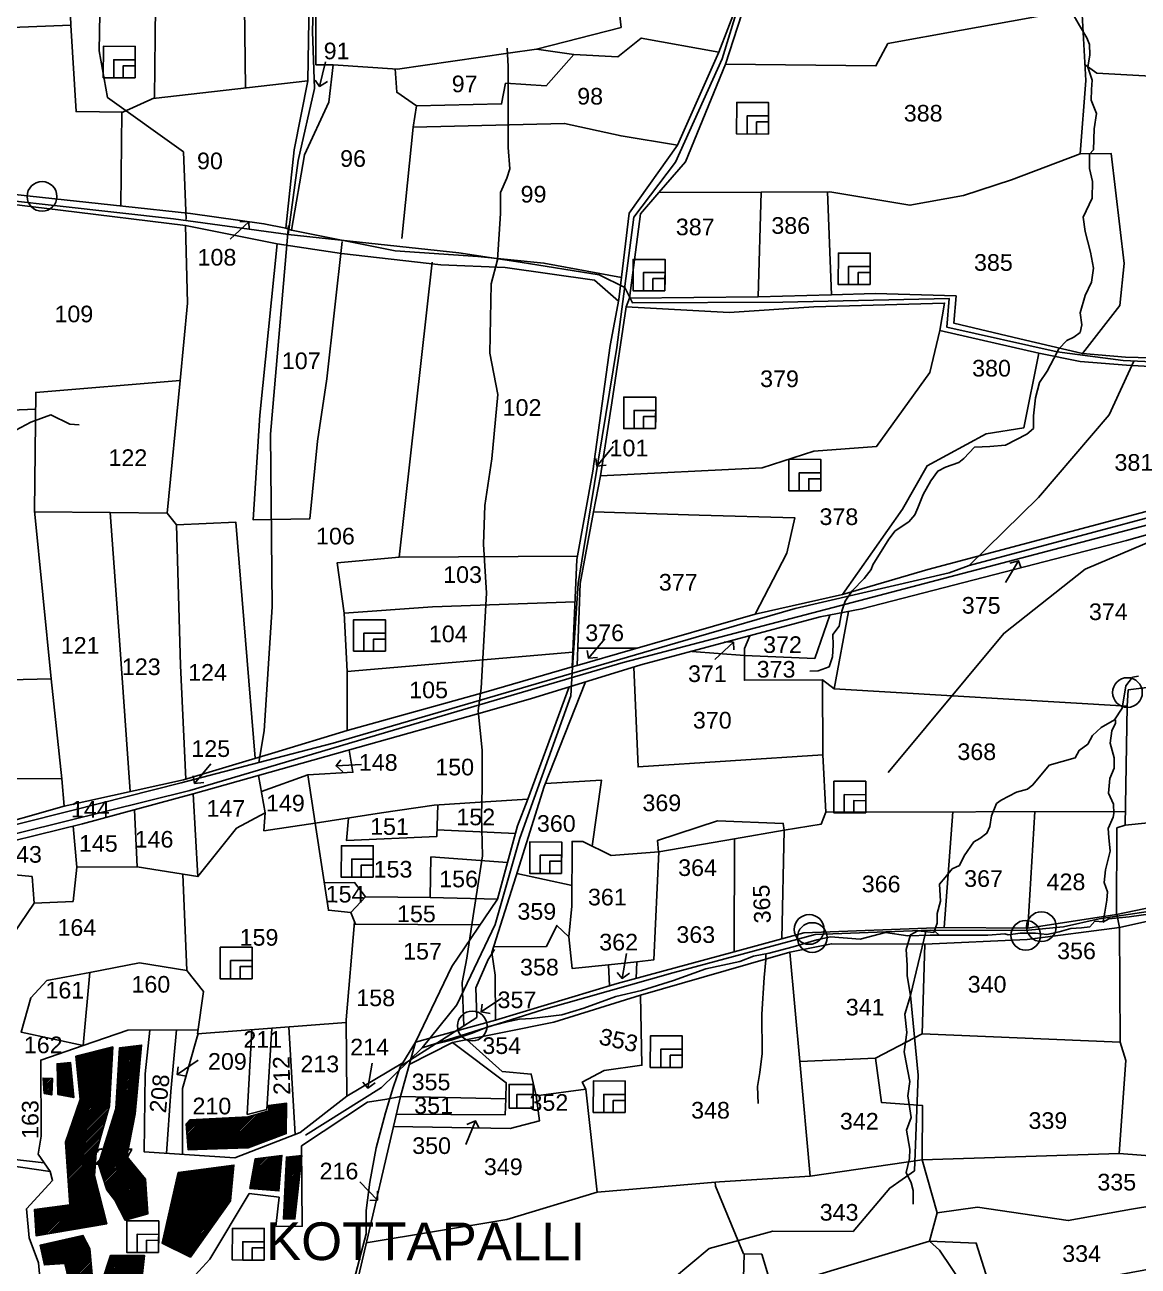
# Model space of a CAD drawing. Header units: inches. Extents: x 213671 to 217429, y 1587875 to 1592833.
# Drawn here: x 214933 to 215936, y 1589902 to 1591021 of the extents above; entities that cross this region are included whole.
import ezdxf

# ---------------------------------------------------------------- set-up
doc = ezdxf.new("R2010")
doc.units = ezdxf.units.IN
doc.header["$LTSCALE"] = 15
doc.header["$MEASUREMENT"] = 0
for name, color, linetype in [('BOUNDRY STONES', 240, 'Continuous'), ('PLOTS', 7, 'Continuous'), ('PLOTS NO', 7, 'Continuous'), ('ROADS', 1, 'Continuous'), ('STREAMS', 4, 'Continuous'), ('text1', 7, 'Continuous'), ('VILLAGE', 7, 'Continuous'), ('wells', 7, 'Continuous')]:
    doc.layers.add(name, color=color, linetype=linetype)
doc.styles.get("Standard").update_dxf_attribs({"font": 'arial.ttf'})
pattern_1 = [(44.9113504, (200848.9613, 1586077.4245), (-0.660761946, 0.662809814), [])]

# ---------------------------------------------------------------- blocks, each defined once
blk = doc.blocks.new('gfgfdgfdgdfg')
at = {"layer": 'PLOTS NO', "color": 0}
for points in [[(19741.3, 7371.2), (19732, 7370.5), (19732.1, 7359.5)], [(19732, 7370.5), (19753.7, 7348.9)]]:
    blk.add_lwpolyline(points, dxfattribs=at)

msp = doc.modelspace()

# ---------------------------------------------------------------- hatches: boundary and pattern name
at = {"layer": 'VILLAGE'}
h = msp.add_hatch(dxfattribs=at)
h.set_pattern_fill('ANSI31', color=30, scale=7.487261, angle=-0.0886)
h.set_pattern_definition(pattern_1)
h.paths.add_polyline_path([(214982.6, 1590052.2), (214978.8, 1590091), (215012.1, 1590099.4), (215009.1, 1590046.2), (214997.1, 1590003.9), (214995.7, 1589983.5), (215006.7, 1589940.1), (214942.9, 1589929.3), (214941.4, 1589952.9), (214973.3, 1589957.2), (214969.4, 1590013.6)])
h = msp.add_hatch(dxfattribs=at)
h.set_pattern_fill('ANSI31', color=30, scale=7.487261, angle=-0.0886)
h.set_pattern_definition(pattern_1)
h.paths.add_polyline_path([(215018, 1590098.5), (215038, 1590101.1), (215032.4, 1590039), (215024.9, 1590000.7), (215041.6, 1589980.2), (215043.6, 1589949), (215023.3, 1589943.3), (215013.8, 1589961.4), (215006.8, 1589970.6), (214999.2, 1589993.8), (215014.8, 1590043.7)])
h = msp.add_hatch(dxfattribs=at)
h.set_pattern_fill('ANSI31', color=30, scale=7.487261, angle=-0.0886)
h.set_pattern_definition(pattern_1)
h.paths.add_polyline_path([(214962.7, 1590056.6), (214976.9, 1590053.8), (214974, 1590085.3), (214961.9, 1590084.2)])
h.paths.add_polyline_path([(214950.1, 1590057.5), (214957, 1590056.2), (214957.6, 1590071.1), (214949.3, 1590071.4)])
h = msp.add_hatch(dxfattribs=at)
h.set_pattern_fill('ANSI31', color=30, scale=7.487261, angle=-0.0886)
h.set_pattern_definition(pattern_1)
h.paths.add_polyline_path([(215081.6, 1590033.7), (215134.1, 1590036.5), (215152.7, 1590041.7), (215152.6, 1590046.7), (215168.8, 1590048.6), (215168.4, 1590021.3), (215134.1, 1590008.6), (215097.1, 1590007.2), (215080.1, 1590006.6), (215078.3, 1590030)])
h = msp.add_hatch(dxfattribs=at)
h.set_pattern_fill('ANSI31', color=30, scale=7.487261, angle=-0.0886)
h.set_pattern_definition(pattern_1)
h.paths.add_polyline_path([(215166.1, 1589944.3), (215176.3, 1589944.5), (215182.4, 1590001.6), (215168.6, 1590000.1)])
h.paths.add_polyline_path([(215135.7, 1589971.8), (215161.9, 1589969.7), (215164.5, 1590001.7), (215140.3, 1589998.5)])
h = msp.add_hatch(dxfattribs=at)
h.set_pattern_fill('ANSI31', color=30, scale=7.487261, angle=-0.0886)
h.set_pattern_definition(pattern_1)
h.paths.add_polyline_path([(215071.1, 1589986.3), (215121.3, 1589993), (215118.2, 1589960.7), (215082, 1589910.1), (215056.5, 1589922.7)])
h = msp.add_hatch(dxfattribs=at)
h.set_pattern_fill('ANSI31', color=30, scale=7.487261, angle=-0.0886)
h.set_pattern_definition(pattern_1)
h.paths.add_polyline_path([(214974.4, 1589881.7), (214994.2, 1589887.1), (214991.3, 1589917.5), (214985.2, 1589929.5), (214946.5, 1589920.7), (214950.5, 1589903), (214968.9, 1589904.4)])
h.paths.add_polyline_path([(214994.2, 1589863.1), (215010.1, 1589911.5), (215040.6, 1589911.6), (215038.5, 1589892.4)])

# ---------------------------------------------------------------- linework, layer by layer
at = {"layer": 'BOUNDRY STONES'}
for centre in [(214948.3, 1590865.9), (215926.7, 1590418.8), (215849.1, 1590207.8), (215639.8, 1590205.3), (215642.6, 1590198), (215835, 1590200), (215336.1, 1590118.3)]:
    msp.add_circle(centre, 13.4, dxfattribs=at)
at = {"layer": 'PLOTS'}
for points in [[(215433.6, 1591274.8), (215411.6, 1591258.5), (215424.2, 1591233.3), (215445.9, 1591157.4), (215457.6, 1591127.2), (215470.2, 1591018.2), (215394.1, 1590998.7), (215427.6, 1590993.7), (215467.4, 1590991.8), (215488.4, 1591008.6), (215558.5, 1590996)], [(215210.6, 1590984.6), (215206.9, 1590950.8), (215185, 1590903.5), (215173.3, 1590835.4), (215168.2, 1590837.3), (215175.6, 1590907.9), (215187.8, 1590970.2), (215190, 1591098), (215194.8, 1591198.2), (215194.8, 1591198.2)], [(215131.7, 1590963.7), (215130.1, 1591086.4), (215135.8, 1591092.3), (215135.5, 1591175.9)], [(215430.8, 1590443.2), (215426.2, 1590441.9), (215430.5, 1590538.6), (215444.7, 1590618.4), (215460.4, 1590731.7), (215468.3, 1590773.1), (215477.7, 1590850.7), (215521.2, 1590912), (215558.5, 1590996), (215574.5, 1591037.9), (215586.9, 1591088.9), (215612.5, 1591170.8)], [(215051.7, 1591145.8), (215050.2, 1591010.1), (215049.6, 1590954.6), (215021.1, 1590941.9), (214979, 1590942.3), (214974.3, 1591020.3)], [(214714.4, 1590982.8), (214812.3, 1590969.5), (214824.9, 1590971.2), (214828.5, 1591014.4), (214974.3, 1591020.3), (214970, 1591132.6)], [(215197.4, 1591116.5), (215195, 1591107.5), (215195.2, 1590984.6), (215210.6, 1590984.6), (215268.8, 1590980.6), (215368.6, 1590995), (215394.1, 1590998.7)], [(215885.2, 1591064.8), (215885.6, 1591035.2), (215777.1, 1591015.6), (215710.8, 1591003.7), (215700, 1590983.5), (215564.4, 1590985.1), (215586.4, 1591053)], [(215564.4, 1590985.1), (215528.3, 1590897.1), (215504.2, 1590869.3), (215596.6, 1590869.6), (215658.3, 1590869.9), (215730.6, 1590858), (215779, 1590866.7), (215822.3, 1590880.7), (215884.1, 1590904.4), (215889.3, 1590970.3), (215885.6, 1591035.2)], [(215888.5, 1590984.5), (215899.2, 1590977.1), (216083.1, 1590966.9), (216198.9, 1590960.5), (216232.3, 1591035)], [(215266.5, 1590980.8), (215268, 1590959.8), (215286, 1590947.5), (215362.6, 1590949.2), (215366.2, 1590967.9), (215402.7, 1590965.7), (215427.6, 1590993.7)], [(214824.9, 1590971.2), (214822.5, 1590878.6), (214937.5, 1590866.1), (215021.2, 1590857), (215082.1, 1590850.4), (215148.3, 1590841.3), (215168.2, 1590837.3)], [(215048.4, 1590954.1), (215187.8, 1590970.2)], [(215286, 1590947.5), (215282.9, 1590928.3), (215419.3, 1590931.7), (215470.3, 1590920.4), (215521.2, 1590912)], [(215019.2, 1590857.2), (215020.1, 1590941.9)], [(215282.9, 1590928.3), (215272.6, 1590827.9)], [(215884.1, 1590904.4), (215912.1, 1590904.5), (215923.6, 1590805.4), (215919.7, 1590767.6), (215886.1, 1590724.2)], [(215468, 1590771.5), (215446.2, 1590790.3), (215365.9, 1590801.9), (215307.9, 1590804.3), (215218.2, 1590814.4), (215160.3, 1590823.3), (215077.6, 1590839.7), (214965.1, 1590853.5), (214870.9, 1590865), (214824.6, 1590868.6), (214789.8, 1590859.3), (214657.9, 1590873.6), (214650, 1590827.7), (214776.9, 1590820.2), (214786.1, 1590859.7)], [(215504.2, 1590869.3), (215487.7, 1590850.3), (215478, 1590774.3), (215593.9, 1590775.5)], [(215659.5, 1590777.1), (215593.9, 1590775.5), (215596.6, 1590869.6)], [(216136.8, 1590848.2), (216131.6, 1590835.1), (216142.1, 1590778.2), (216137.7, 1590711.1), (216026.7, 1590718.4), (215925.1, 1590721.1), (215886.1, 1590724.2), (215829.7, 1590737.6), (215770.1, 1590751.8), (215772.3, 1590776.2), (215699.4, 1590778.4), (215659.8, 1590777.1), (215656.3, 1590869.9)], [(214496.6, 1590598.6), (214525.8, 1590523.5), (214549, 1590550.1), (214601.4, 1590553.3), (214677.1, 1590556.1), (214688.1, 1590569.4), (214792.2, 1590560.5), (214812.5, 1590491.5), (214817.2, 1590427.8), (214956.6, 1590431.3), (214941.6, 1590582.7), (214942.7, 1590689.3), (215072.8, 1590700.1), (215079.5, 1590769.6), (215077.6, 1590839.7)], [(215470.7, 1590792.7), (215400.7, 1590805.8), (215341.1, 1590811.8), (215266.7, 1590816.8), (215173.3, 1590835.4)], [(215160.3, 1590823.3), (215144.6, 1590668.8), (215138.5, 1590574.5), (215189.6, 1590575.2), (215196.5, 1590645.2), (215205, 1590701.5), (215219, 1590825.4)], [(215300.1, 1590806.7), (215270.3, 1590540.7), (215431, 1590541.7)], [(215757.7, 1590745), (215761.8, 1590769.8), (215644, 1590766.3), (215567.7, 1590761.2), (215475, 1590766.5), (215478, 1590774.3)], [(215475, 1590766.5), (215461.8, 1590679.8), (215451.8, 1590614.1)], [(214761.1, 1590753.5), (214795.9, 1590704.8), (214806.4, 1590668.9), (214861.5, 1590671), (214942.5, 1590674.1)], [(215445.5, 1590581.7), (215451.6, 1590614.1), (215597.5, 1590621.3), (215643.9, 1590636.3), (215700.6, 1590640.6), (215748.7, 1590707.2), (215757.7, 1590745), (215846.7, 1590724.7)], [(216060.8, 1590613.1), (215980.7, 1590591.8), (215746.8, 1590529.6), (215669.9, 1590507.2), (215724, 1590584.1), (215746.2, 1590623.2), (215799.4, 1590651.8), (215833.4, 1590657.4), (215846.7, 1590724.7), (215884.2, 1590717.2), (215926, 1590713.9), (216026.1, 1590708.2), (216152.6, 1590703.8), (216152.5, 1590721.9)], [(215061, 1590580.4), (215072.8, 1590700.1)], [(214230.3, 1590257.2), (214404.3, 1590266.9), (214543.1, 1590268.5), (214578.3, 1590260.9), (214602.6, 1590255.7), (214627.5, 1590237.4), (214772.4, 1590248.1), (214879.7, 1590274.5), (214984.9, 1590300.5), (215084.6, 1590327.4), (215233, 1590369.2), (215342, 1590399.9), (215388.6, 1590413), (215488, 1590443.7), (215649.8, 1590486.9), (215687.4, 1590494.2), (215926, 1590555.8), (216086.2, 1590601)], [(215662.4, 1590422.2), (215926.5, 1590406.6), (215927.4, 1590421.1), (216002.2, 1590430.7), (216051.3, 1590440.8), (216062.9, 1590594.4)], [(215027.9, 1590329.5), (215018.1, 1590466.1), (215009.8, 1590581), (214941.6, 1590581.7)], [(215009.8, 1590581), (215061, 1590580.4), (215069.5, 1590570), (215073.2, 1590443.3), (215077.9, 1590340.7)], [(215669.9, 1590507.2), (215591, 1590489.3), (215478.6, 1590457), (215430.8, 1590443.2), (215433.3, 1590517.2), (215445.5, 1590581.7), (215540.6, 1590578.7), (215626.9, 1590576.1), (215619.8, 1590544.4), (215591, 1590489.3)], [(215140.4, 1590359.6), (215123.1, 1590572.3), (215069.5, 1590570)], [(215270.3, 1590540.7), (215214.4, 1590535.8), (215220.7, 1590490.2), (215300.3, 1590496.1), (215428.8, 1590500.6)], [(215220.7, 1590490.2), (215223.5, 1590437.8), (215223.5, 1590384.6)], [(215658.4, 1590488.5), (215644.8, 1590449.5), (215581.4, 1590452.3), (215533.9, 1590455.9)], [(215617.4, 1590294.7), (215650.7, 1590300.3), (215654.9, 1590311), (215652.1, 1590362.8), (215651.7, 1590430.2), (215662.4, 1590422.2), (215675.2, 1590491.8)], [(216877.9, 1590483.9), (216873.2, 1590474.1), (216754.9, 1590428.7), (216660.1, 1590397.1), (216540.9, 1590381.6), (216536.4, 1590384.4), (216491.1, 1590376.7), (216429.8, 1590366.3), (216407.6, 1590369.7), (216356.8, 1590350.7), (216299.7, 1590334.9), (216189, 1590319.1), (216158.8, 1590314.8), (216131.5, 1590299.6), (216097.7, 1590269.3), (216068, 1590253.4), (216028.9, 1590237.7), (215993.6, 1590223.5), (215919.6, 1590207), (215836.3, 1590196.2), (215744.1, 1590192.1), (215659.8, 1590192.4), (215622.5, 1590184.7)], [(215651.7, 1590430.2), (215581.5, 1590429.9), (215581.4, 1590458.5), (215586.4, 1590470)], [(215223.5, 1590437.8), (215426.8, 1590455.1)], [(215431.3, 1590458.8), (215484.5, 1590458.7)], [(214891.8, 1590294.7), (214968.4, 1590316.4), (215075.7, 1590340.1), (215158.2, 1590364.9), (215223.5, 1590384.6), (215346.5, 1590418.7), (215426.2, 1590441.9)], [(215481.7, 1590441.7), (215485.6, 1590351.8), (215652.1, 1590362.8)], [(214966.3, 1590341.1), (214956.6, 1590431.3)], [(215194.6, 1590301.2), (215254.4, 1590310.3), (215301.7, 1590317.4), (215343.2, 1590319.9), (215386.2, 1590322.6), (215423.5, 1590423.8)], [(215438.3, 1590428.3), (215400.8, 1590334.1), (215375.3, 1590252.8), (215353.8, 1590184.5), (215356.8, 1590164.2), (215357, 1590123.5), (215284.9, 1590103.8), (215317.7, 1590171.8), (215359, 1590232.7), (215376.9, 1590298.6), (215386.2, 1590322.6)], [(215926.5, 1590406.6), (215924.7, 1590299.4), (215998.7, 1590306.7), (215999.2, 1590334.7)], [(215188, 1590344.7), (215228.6, 1590347), (215225.3, 1590367)], [(215088.8, 1590252.9), (215123.7, 1590296.6), (215149.3, 1590310.4), (215143.5, 1590344)], [(215149.3, 1590310.4), (215148.3, 1590294.2), (215194.6, 1590301.2), (215188, 1590344.7), (215146, 1590329.6)], [(214786.8, 1590341.5), (214966.3, 1590341.1), (214968.4, 1590316.4)], [(215402, 1590336.9), (215452.5, 1590339.9), (215444.3, 1590280.4)], [(215034.1, 1590261.6), (215088.8, 1590252.9), (215084.6, 1590327.4)], [(214979.8, 1590261.4), (215034.1, 1590261.6), (215031.8, 1590313.2)], [(215224.5, 1590305.7), (215222.9, 1590285.4), (215304.3, 1590289.2), (215305.2, 1590317.6)], [(215924.9, 1590311.7), (215654.9, 1590311)], [(215769.3, 1590311.3), (215761.4, 1590207)], [(215836.8, 1590206.6), (215843.3, 1590311.5)], [(214941.2, 1590229), (214976.3, 1590230.6), (214979.8, 1590261.4), (214976.5, 1590298.4)], [(215194.6, 1590301.2), (215206.5, 1590222.6), (215226.7, 1590220.6), (215230.8, 1590210), (215343.3, 1590209.6)], [(215504.2, 1590275.3), (215572.4, 1590286.9), (215617.4, 1590294.7), (215616.4, 1590300.9), (215557.2, 1590303.2), (215503.1, 1590285.6), (215504, 1590275.3)], [(215924.7, 1590299.4), (215917.2, 1590296.8), (215916.8, 1590218.9)], [(215304.5, 1590295), (215375.1, 1590291.9)], [(215572.1, 1590185.2), (215572.4, 1590286.9)], [(215617.4, 1590294.7), (215615.2, 1590196.9)], [(215484.4, 1590176.2), (215499.7, 1590177.8), (215504.2, 1590275.3), (215461.2, 1590271.9), (215435.8, 1590284.6), (215426.1, 1590284.6), (215426, 1590226.3), (215423.3, 1590198.6)], [(215298.3, 1590234), (215298.8, 1590270.6), (215367.9, 1590265.7)], [(214908.1, 1590142.7), (214915.3, 1590190.7), (214941.2, 1590229), (214939.3, 1590253), (214833.2, 1590263.1)], [(215222.5, 1590121.4), (215088.6, 1590111.2), (215093.8, 1590149.4), (215078.8, 1590168.3), (215075.1, 1590255.1)], [(215376.2, 1590255.8), (215426.1, 1590244.9)], [(215202.7, 1590247.4), (215230, 1590247.6), (215240, 1590234.7), (215226.7, 1590220.6)], [(215240, 1590234.7), (215298.3, 1590234), (215359, 1590232.7)], [(215357, 1590123.5), (215466.8, 1590156.5), (215572.1, 1590185.2), (215634.9, 1590202.3), (215761.4, 1590207), (215836.8, 1590206.6), (215916.8, 1590218.9), (216001.1, 1590236.2)], [(215919.1, 1590003.4), (215994.8, 1589997.7), (215993.6, 1590223.5)], [(215229.9, 1590212.3), (215222.5, 1590123.9), (215223.1, 1590055.1), (215273.4, 1590085), (215284.9, 1590103.8)], [(215355.4, 1590189.6), (215403, 1590189.8), (215412.4, 1590208.9), (215423.3, 1590198.6), (215426.3, 1590170), (215459, 1590173.5), (215459.7, 1590154.4)], [(215741.6, 1590111.1), (215920, 1590103.8), (215919.6, 1590207), (215917.2, 1590219)], [(215631.5, 1590086.3), (215699.6, 1590089.3), (215741.6, 1590111.1), (215744.1, 1590192.1)], [(215078.8, 1590168.3), (215036.1, 1590175.1), (214991.5, 1590166.6), (214952.5, 1590159.2), (214938.2, 1590143.8), (214929.4, 1590112.8), (214985.5, 1590100.6), (214991.5, 1590166.6)], [(215448.7, 1589968.6), (215558.9, 1589977.8), (215640.8, 1589983), (215631.5, 1590086.3), (215622.5, 1590184.7), (215487.8, 1590146)], [(215459, 1590173.5), (215484.4, 1590176.2), (215483.9, 1590161.2)], [(215318.4, 1590103.5), (215363.4, 1590112.5), (215409.8, 1590121.8), (215487.8, 1590146), (215489.1, 1590082.9), (215455, 1590078.3), (215435.2, 1590067.7), (215438.6, 1590061.4), (215393.6, 1590055.4), (215396.6, 1590032.8), (215370.2, 1590026), (215265.2, 1590027.7)], [(215089.1, 1590114.8), (215025.7, 1590114.5), (214985.5, 1590100.6), (214947.2, 1590087.5), (214947.5, 1590019), (214944.8, 1590002.7), (214955.5, 1589987.3), (214957.8, 1589979), (214934.3, 1589953.4), (214936.7, 1589927.3), (214945.1, 1589904.8), (214949.3, 1589858.9)], [(215223.1, 1590055.1), (215181.1, 1590022.2), (215122.1, 1589999.5), (215040.5, 1590004.8), (215041.3, 1590075.1), (215045.6, 1590114.6)], [(215069.6, 1590114.7), (215064.3, 1590059.3), (215060.6, 1590003.5)], [(215074.8, 1590002.6), (215074.9, 1590062.1), (215088.2, 1590108.5), (215089, 1590111.2)], [(215137.3, 1590114.9), (215133.3, 1590038.6), (215150.9, 1590043.1), (215155.6, 1590116.3)], [(215170.9, 1590117.5), (215176.6, 1590020.4)], [(215083, 1589890.1), (215099.5, 1589908.2), (215135.1, 1589967.2), (215162, 1589963.9), (215159.5, 1589940.3), (215159.2, 1589937.7), (215182.9, 1589937.9), (215182.3, 1590010.2), (215241.8, 1590049.5), (215259, 1590052.5), (215271.5, 1590054.7), (215284.9, 1590103.8)], [(215271.5, 1590054.7), (215366.3, 1590052.6), (215366.7, 1590067.1), (215318.4, 1590103.5), (215279.3, 1590083.5)], [(215330.8, 1590106), (215363, 1590077.4), (215389.3, 1590075), (215393.6, 1590055.4)], [(215920, 1590103.8), (215925.4, 1590087.1), (215919.1, 1590003.4), (215741.7, 1589997.8), (215640.8, 1589983)], [(215699.6, 1590089.3), (215705.1, 1590049.3), (215742.1, 1590046.5), (215741.7, 1589997.8), (215755.3, 1589949.8), (215748.4, 1589924.5), (215606.4, 1589881.8), (215597.1, 1589912.6), (215580.7, 1589913.1), (215555.4, 1589973.8), (215555.1, 1589977.5)], [(215215.8, 1589804.4), (215233.8, 1589893.7), (215271.5, 1590054.7)], [(215240.6, 1589922.8), (215367.4, 1589944), (215448.7, 1589968.6), (215438.6, 1590061.4)], [(215267.8, 1590038.9), (215365.8, 1590038.3), (215366.3, 1590052.6)], [(214984, 1589772.7), (214795.9, 1589773.1), (214778.6, 1589828.1), (214765.1, 1589884.4), (214775, 1589980.7), (214864.8, 1589986.7), (214891.5, 1589996.4), (214955.5, 1589987.3)], [(215755.3, 1589949.8), (215791.4, 1589955), (215873.4, 1589943), (215930.3, 1589953.1), (216016.2, 1589967.4)], [(215748.4, 1589924.5), (215757.4, 1589916.2), (215831.5, 1589806.1), (215648.9, 1589827.7), (215606.4, 1589881.8), (215613.8, 1589806.7), (215501.9, 1589800.3), (215515.3, 1589832.1), (215559.9, 1589836.9), (215606.4, 1589881.8)], [(215748.4, 1589924.5), (215790.4, 1589922.7), (215811, 1589856.8), (215846.5, 1589858.6), (215862, 1589883.4), (215957.6, 1589901.3), (216007.2, 1589907.6)], [(215515.3, 1589832.1), (215498.6, 1589828.6), (215442.2, 1589857.4), (215392, 1589857.7), (215399.2, 1589867), (215580.2, 1589880.3), (215581.1, 1589913.1)]]:
    msp.add_lwpolyline(points, dxfattribs=at)
at = {"layer": 'ROADS'}
for points in [[(215365.3, 1592061.2), (215350.9, 1592008.4), (215305.1, 1591910.6), (215265.5, 1591797.1), (215240.5, 1591693.9), (215227.1, 1591614.3), (215217, 1591502.8), (215206.4, 1591385.7), (215213.5, 1591383.8), (215210.3, 1591328.2), (215197, 1591181.4), (215192, 1591014.4), (215194, 1590963.3), (215179.3, 1590898.4), (215170.1, 1590831.7), (215066.7, 1590845.7), (214813.7, 1590873.9), (214817.3, 1590964.5), (214690.8, 1590980.5), (214610, 1590960.2), (214574.4, 1590944)], [(215734.5, 1592007.1), (215710.9, 1591930.3), (215674.2, 1591811.2), (215651, 1591736.2), (215636.9, 1591624.9), (215624.6, 1591502.1), (215621.4, 1591336.5), (215623.2, 1591221), (215621.6, 1591193.2), (215599.2, 1591113.8), (215561.5, 1590989.8), (215519.4, 1590896.8), (215481.9, 1590847.3), (215466.3, 1590729.8), (215436.5, 1590546.9), (215431.7, 1590517), (215426.3, 1590436.8), (215424.9, 1590415.7), (215379, 1590287.7), (215356.7, 1590209.8), (215322.2, 1590137.4), (215290.9, 1590098.7), (215254.4, 1590062.8), (215185.7, 1590019.8)], [(215078.1, 1590845), (215075.8, 1590906), (215007.4, 1590955), (214999.9, 1590997), (215001.4, 1591081.3), (214997.3, 1591136.9)], [(215170.1, 1590831.7), (215324.1, 1590815.2), (215379.3, 1590806.5), (215450.6, 1590795.1), (215473.5, 1590783.7), (215480.7, 1590769.9), (215616, 1590770.6), (215765.9, 1590774), (215763.9, 1590748.1), (215863.4, 1590725.7), (215922.9, 1590718), (216047, 1590712.2), (216142.3, 1590707.1), (216145.4, 1590765.1), (216139.8, 1590836.6), (216144.6, 1590855.8), (216194.5, 1590937.3), (216243.3, 1591038.9)], [(216855, 1590835.1), (216815.1, 1590817.6), (216629.4, 1590755.6), (216412.7, 1590702.5), (216277.9, 1590665), (216058.9, 1590599.9), (216036.6, 1590594), (215854.7, 1590546.3), (215661.5, 1590495.5), (215472.2, 1590445.8), (215265.2, 1590384.8), (215081.5, 1590330.6), (214892.3, 1590283.8), (214777.3, 1590255.4), (214628.4, 1590247.3), (214593, 1590263.6), (214562.1, 1590270.2), (214420.6, 1590271.9), (214230.6, 1590262.2)], [(215170.5, 1590839.6), (215154.3, 1590651.7), (215155.9, 1590495.9), (215148.4, 1590384.3), (215143.7, 1590355.7)], [(215784, 1590533.3), (215846.5, 1590594.5), (215910.2, 1590669.2), (215932.6, 1590717.5)], [(215711.1, 1590346.6), (215815.2, 1590472.1), (215888.5, 1590530), (215996.3, 1590575.6), (216036.6, 1590594)], [(214230.9, 1590268.3), (214288.3, 1590269), (214402.1, 1590276.3), (214505.2, 1590278.1), (214584, 1590272.4), (214614.3, 1590262.4), (214631.6, 1590256.7), (214751.9, 1590258.6), (214797.6, 1590264.6), (214877, 1590287.8), (214975.3, 1590312.6), (215073.8, 1590337.5), (215143.7, 1590355.7), (215210.6, 1590373.2), (215332.1, 1590408.7), (215435.8, 1590438.9), (215537.9, 1590468.6), (215627.1, 1590494.6), (215765.9, 1590526.7), (215784, 1590533.3), (215952.7, 1590578.2)], [(215945.5, 1590221.6), (215901.3, 1590215), (215869.1, 1590207.8), (215834.1, 1590204.5), (215749, 1590204.7), (215645.3, 1590200.6), (215516.9, 1590166.3), (215400.4, 1590133.2), (215290.9, 1590098.7)], [(215375.4, 1589763.6), (215481.4, 1589837.4), (215516.6, 1589890.2), (215549.8, 1589917.8), (215607.2, 1589933.3), (215679.4, 1589933.1), (215712.5, 1589972.2), (215734.9, 1589987.8), (215738, 1590074.1), (215731.1, 1590145.9), (215745, 1590203.4)], [(214173.1, 1589962.3), (214275.5, 1589955.9), (214432.1, 1589931.2), (214512.8, 1589920.5), (214524.3, 1589921.1), (214556.4, 1589933.1), (214613.2, 1589956.3), (214653.4, 1589976.9), (214702.6, 1589980.8), (214840.7, 1589993.1), (214891.6, 1590001.6), (214950.2, 1589995)]]:
    msp.add_lwpolyline(points, dxfattribs=at)
at = {"layer": 'STREAMS'}
for points in [[(215878.7, 1591028.3), (215883.4, 1591019.9), (215890.2, 1591008.8), (215892.6, 1591002.7), (215892.8, 1590993.6), (215891, 1590982.3), (215894.9, 1590970.8), (215894.3, 1590962.4), (215894.1, 1590952.5), (215898.7, 1590940.7), (215896.6, 1590926.8), (215896.1, 1590908), (215892.4, 1590904.1), (215892.4, 1590891), (215895.3, 1590879.3), (215895, 1590864.4), (215886.8, 1590847.2), (215888.6, 1590834.3), (215893.3, 1590815.8), (215896.2, 1590801.1), (215894.3, 1590788.5), (215888.6, 1590776.6), (215884.1, 1590760.9), (215885.6, 1590750.2), (215884, 1590743.4), (215878.5, 1590739.2), (215872, 1590736.1), (215864.9, 1590728.5), (215860.4, 1590719.9), (215854.4, 1590708.4), (215847.3, 1590698.2), (215843.9, 1590684.3), (215842, 1590668.1), (215842, 1590656.8), (215836, 1590651.6), (215816.8, 1590641.8), (215802.6, 1590640.5), (215788.8, 1590639.8), (215779.1, 1590629.8), (215774.6, 1590626.2), (215762.8, 1590622), (215755.7, 1590618.4), (215749.4, 1590609.5), (215742.6, 1590597.4), (215737.9, 1590585.4), (215735, 1590578.9), (215729.5, 1590572.6), (215717.4, 1590564.5), (215711.6, 1590556.9), (215697.1, 1590534), (215695.6, 1590529.6), (215689.3, 1590521.5), (215678.5, 1590510.5), (215672.2, 1590501.1), (215669.3, 1590492.2), (215666.7, 1590478.6), (215661.2, 1590471), (215661.4, 1590461.6), (215660.9, 1590450.9), (215657.7, 1590442), (215647.8, 1590438.3), (215640.4, 1590438.1)], [(215328.5, 1590118.3), (215327, 1590157.6), (215331.2, 1590179.5), (215337, 1590217.7), (215345.5, 1590271.6), (215344.5, 1590307.7), (215345.1, 1590333.3), (215345.1, 1590366.8), (215341.5, 1590402.4), (215344.2, 1590422.8), (215349, 1590508.5), (215346.4, 1590552.4), (215347.5, 1590587.5), (215353.9, 1590629.3), (215359.2, 1590687.4), (215351.9, 1590724.5), (215353.1, 1590787.2), (215358.9, 1590808.7), (215361.6, 1590850.5), (215361.6, 1590869.3), (215367.4, 1590882.4), (215370, 1590890.8), (215368.5, 1590910.1), (215368.5, 1590949.9), (215368.6, 1590982.9), (215367.6, 1590999.6)], [(214911.2, 1590647.9), (214938.1, 1590662.4), (214956.2, 1590669), (214973.4, 1590660.6), (214981.8, 1590660.1)], [(215733.7, 1589957.7), (215733.5, 1589969.9), (215731.9, 1589977.1), (215727.1, 1589986.4), (215730.3, 1589998.8), (215730.5, 1590007.4), (215727.4, 1590024.4), (215731.8, 1590035.8), (215728.6, 1590055.5), (215730.6, 1590068.3), (215726.8, 1590087), (215725.5, 1590095), (215727.7, 1590112.3), (215726.1, 1590128.9), (215731.1, 1590145.9), (215728, 1590163.4), (215728, 1590173.2), (215727.2, 1590187.1), (215731, 1590200.5), (215737.8, 1590204.1), (215752.1, 1590202.6), (215755.3, 1590210.9), (215755.3, 1590219.7), (215758.1, 1590230.7), (215757.4, 1590246.2), (215762.4, 1590252.2), (215768.8, 1590259.8), (215775.2, 1590262.8), (215779.6, 1590271.6), (215788.3, 1590284.4), (215793.5, 1590287.4), (215800.1, 1590292), (215802.7, 1590298.2), (215804.3, 1590307.8), (215808.6, 1590318.7), (215812.8, 1590321.9), (215826.6, 1590329), (215836.5, 1590331.6), (215841.5, 1590335.6), (215856.1, 1590353.2), (215879.6, 1590360.1), (215883.3, 1590366.7), (215891.1, 1590372.3), (215895.3, 1590380.1), (215902.9, 1590387.3), (215915, 1590394.1), (215922, 1590404.7), (215925.4, 1590424.7), (215931.3, 1590432.7), (215936.7, 1590433.7)], [(215915.8, 1590394.3), (215915.8, 1590391.3), (215912.6, 1590384.3), (215911.2, 1590373.2), (215914.8, 1590360.1), (215914.6, 1590350.7), (215910.9, 1590341.4), (215909.5, 1590328.1), (215914.1, 1590318.1), (215914.3, 1590309.9), (215913.9, 1590306.5), (215909.4, 1590296.4), (215910, 1590288.2), (215911.2, 1590275.9), (215906.8, 1590259), (215905.8, 1590247.5), (215908.6, 1590239.1), (215908.1, 1590231.8), (215906.3, 1590221), (215904.7, 1590212.7), (215904.7, 1590212.1), (215897.2, 1590212.7), (215892.8, 1590207.7), (215885.3, 1590206.7), (215875.7, 1590206.3), (215865.2, 1590203.1), (215853.9, 1590200.7), (215843.7, 1590201.9), (215830, 1590201.9), (215819.1, 1590200.3), (215816.3, 1590201.3), (215801, 1590200), (215787.1, 1590200), (215774.8, 1590200), (215764.5, 1590200), (215756.9, 1590200), (215753.3, 1590203.6)], [(215904.4, 1590211.9), (215909.8, 1590214.9), (215928.4, 1590216.7), (215947.9, 1590219.5)], [(215303.7, 1590102.1), (215317.1, 1590105.6), (215335.1, 1590111.6), (215351.1, 1590117.8), (215366.2, 1590121.6), (215378.6, 1590124.5), (215389.5, 1590125), (215416.8, 1590128.4), (215436.8, 1590134.3), (215465.6, 1590144.9), (215488.6, 1590150.4), (215517.4, 1590159.2), (215546.7, 1590169.9), (215577.3, 1590176.5), (215589.6, 1590181.1), (215603.7, 1590183.8), (215625.3, 1590189.7), (215646.8, 1590195.9), (215658.9, 1590198.5), (215685.8, 1590196.6), (215708.5, 1590202.5), (215728.7, 1590199.6), (215748.9, 1590200), (215756.6, 1590200)], [(215219, 1589848.8), (215240.4, 1589930.9), (215240.4, 1589951.9), (215243.8, 1589977.6), (215249.4, 1590008.4), (215257.9, 1590040.1), (215264.9, 1590062.9), (215271.5, 1590082), (215308.4, 1590105.5), (215340.2, 1590126), (215339.3, 1590152.6), (215350.5, 1590178.2), (215356.1, 1590187.1)], [(215593.7, 1590048.4), (215593.2, 1590063.7), (215595.2, 1590076.5), (215597.5, 1590093.4), (215597.1, 1590128.9), (215599.2, 1590162.1), (215600.7, 1590178), (215600.7, 1590182.9)]]:
    msp.add_lwpolyline(points, dxfattribs=at)
at = {"layer": 'VILLAGE', "color": 30}
for points in [[(214982.6, 1590052.2), (214978.8, 1590091), (215012.1, 1590099.4), (215009.1, 1590046.2), (214997.1, 1590003.9), (214995.7, 1589983.5), (215006.7, 1589940.1), (214942.9, 1589929.3), (214941.4, 1589952.9), (214973.3, 1589957.2), (214969.4, 1590013.6), (214982.6, 1590052.2)], [(215018, 1590098.5), (215038, 1590101.1), (215032.4, 1590039), (215024.9, 1590000.7), (215041.6, 1589980.2), (215043.6, 1589949), (215023.3, 1589943.3), (215013.8, 1589961.4), (215006.8, 1589970.6), (214999.2, 1589993.8), (215014.8, 1590043.7), (215018, 1590098.5)], [(214962.7, 1590056.6), (214976.9, 1590053.8), (214974, 1590085.3), (214961.9, 1590084.2), (214962.7, 1590056.6)], [(214950.1, 1590057.5), (214957, 1590056.2), (214957.6, 1590071.1), (214949.3, 1590071.4), (214950.1, 1590057.5)], [(215081.6, 1590033.7), (215134.1, 1590036.5), (215152.7, 1590041.7), (215152.6, 1590046.7), (215168.8, 1590048.6), (215168.4, 1590021.3), (215134.1, 1590008.6), (215097.1, 1590007.2), (215080.1, 1590006.6), (215078.3, 1590030), (215081.6, 1590033.7)], [(215135.7, 1589971.8), (215161.9, 1589969.7), (215164.5, 1590001.7), (215140.3, 1589998.5), (215135.7, 1589971.8)], [(215166.1, 1589944.3), (215176.3, 1589944.5), (215182.4, 1590001.6), (215168.6, 1590000.1), (215166.1, 1589944.3)], [(215071.1, 1589986.3), (215121.3, 1589993), (215118.2, 1589960.7), (215082, 1589910.1), (215056.5, 1589922.7), (215071.1, 1589986.3)], [(214974.4, 1589881.7), (214994.2, 1589887.1), (214991.3, 1589917.5), (214985.2, 1589929.5), (214946.5, 1589920.7), (214950.5, 1589903), (214968.9, 1589904.4), (214974.4, 1589881.7)], [(214994.2, 1589863.1), (215010.1, 1589911.5), (215040.6, 1589911.6), (215038.5, 1589892.4), (214994.2, 1589863.1)]]:
    msp.add_lwpolyline(points, dxfattribs=at)
at = {"layer": 'wells'}
for points in [[(215032.3, 1590972.7), (215003.5, 1590972.8), (215003.6, 1591001.2), (215032.3, 1591001.1)], [(215032.3, 1590972.7), (215003.5, 1590972.8), (215003.6, 1591001.2), (215032.3, 1591001.1)], [(215032.3, 1590972.7), (215012.9, 1590972.8), (215012.9, 1590989.1), (215032.3, 1590989.1)], [(215032.3, 1590972.7), (215021.5, 1590972.8), (215021.5, 1590983.7), (215032.3, 1590983.7)], [(215603.2, 1590922.1), (215574.4, 1590922.2), (215574.5, 1590950.6), (215603.3, 1590950.5)], [(215603.2, 1590922.1), (215574.4, 1590922.2), (215574.5, 1590950.6), (215603.3, 1590950.5)], [(215603.2, 1590922.1), (215583.8, 1590922.2), (215583.8, 1590938.5), (215603.2, 1590938.5)], [(215603.2, 1590922.1), (215592.4, 1590922.2), (215592.4, 1590933.1), (215603.2, 1590933.1)], [(215694.8, 1590786.4), (215666, 1590786.5), (215666.1, 1590814.9), (215694.8, 1590814.8)], [(215694.8, 1590786.4), (215666, 1590786.5), (215666.1, 1590814.9), (215694.8, 1590814.8)], [(215509.8, 1590780.8), (215481.1, 1590780.9), (215481.1, 1590809.2), (215509.9, 1590809.2)], [(215509.8, 1590780.8), (215481.1, 1590780.9), (215481.1, 1590809.2), (215509.9, 1590809.2)], [(215694.8, 1590786.4), (215675.4, 1590786.5), (215675.4, 1590802.8), (215694.8, 1590802.8)], [(215509.8, 1590780.8), (215490.4, 1590780.9), (215490.4, 1590797.2), (215509.9, 1590797.2)], [(215509.8, 1590780.8), (215499, 1590780.8), (215499, 1590791.8), (215509.9, 1590791.8)], [(215694.8, 1590786.4), (215684, 1590786.5), (215684, 1590797.4), (215694.8, 1590797.4)], [(215501.4, 1590656.7), (215472.7, 1590656.7), (215472.7, 1590685.1), (215501.5, 1590685.1)], [(215501.4, 1590656.7), (215472.7, 1590656.7), (215472.7, 1590685.1), (215501.5, 1590685.1)], [(215501.4, 1590656.7), (215482, 1590656.7), (215482, 1590673.1), (215501.5, 1590673)], [(215501.4, 1590656.7), (215490.6, 1590656.7), (215490.6, 1590667.7), (215501.5, 1590667.6)], [(215650.2, 1590600.6), (215621.5, 1590600.6), (215621.5, 1590629), (215650.3, 1590628.9)], [(215650.2, 1590600.6), (215621.5, 1590600.6), (215621.5, 1590629), (215650.3, 1590628.9)], [(215650.2, 1590600.6), (215630.8, 1590600.6), (215630.8, 1590616.9), (215650.3, 1590616.9)], [(215650.2, 1590600.6), (215639.4, 1590600.6), (215639.4, 1590611.5), (215650.3, 1590611.5)], [(215257.9, 1590456), (215229.1, 1590456.1), (215229.1, 1590484.4), (215257.9, 1590484.4)], [(215257.9, 1590456), (215229.1, 1590456.1), (215229.1, 1590484.4), (215257.9, 1590484.4)], [(215257.9, 1590456), (215238.4, 1590456), (215238.5, 1590472.4), (215257.9, 1590472.3)], [(215257.9, 1590456), (215247, 1590456), (215247.1, 1590467), (215257.9, 1590466.9)], [(215690.8, 1590310.4), (215662, 1590310.5), (215662.1, 1590338.8), (215690.8, 1590338.8)], [(215690.8, 1590310.4), (215662, 1590310.5), (215662.1, 1590338.8), (215690.8, 1590338.8)], [(215690.8, 1590310.4), (215671.4, 1590310.4), (215671.4, 1590326.8), (215690.8, 1590326.7)], [(215690.8, 1590310.4), (215680, 1590310.4), (215680, 1590321.4), (215690.8, 1590321.3)], [(215246.9, 1590252.3), (215218.1, 1590252.4), (215218.2, 1590280.8), (215246.9, 1590280.7)], [(215246.9, 1590252.3), (215218.1, 1590252.4), (215218.2, 1590280.8), (215246.9, 1590280.7)], [(215416.7, 1590255.7), (215388, 1590255.8), (215388, 1590284.2), (215416.8, 1590284.1)], [(215416.7, 1590255.7), (215388, 1590255.8), (215388, 1590284.2), (215416.8, 1590284.1)], [(215246.9, 1590252.3), (215227.5, 1590252.4), (215227.5, 1590268.7), (215246.9, 1590268.7)], [(215416.7, 1590255.7), (215397.3, 1590255.8), (215397.3, 1590272.1), (215416.7, 1590272.1)], [(215416.7, 1590255.7), (215405.9, 1590255.8), (215405.9, 1590266.7), (215416.7, 1590266.7)], [(215246.9, 1590252.3), (215236.1, 1590252.4), (215236.1, 1590263.3), (215246.9, 1590263.3)], [(215137.6, 1590160.9), (215108.8, 1590160.9), (215108.9, 1590189.3), (215137.6, 1590189.3)], [(215137.6, 1590160.9), (215108.8, 1590160.9), (215108.9, 1590189.3), (215137.6, 1590189.3)], [(215137.6, 1590160.9), (215118.2, 1590160.9), (215118.2, 1590177.3), (215137.6, 1590177.2)], [(215137.6, 1590160.9), (215126.8, 1590160.9), (215126.8, 1590171.8), (215137.6, 1590171.8)], [(215525.4, 1590081), (215496.6, 1590081), (215496.7, 1590109.4), (215525.4, 1590109.3)], [(215525.4, 1590081), (215496.6, 1590081), (215496.7, 1590109.4), (215525.4, 1590109.3)], [(215525.4, 1590081), (215506, 1590081), (215506, 1590097.3), (215525.4, 1590097.3)], [(215525.4, 1590081), (215514.6, 1590081), (215514.6, 1590091.9), (215525.4, 1590091.9)], [(215390.9, 1590044.2), (215369.3, 1590044.3), (215369.3, 1590065.6), (215391, 1590065.6)], [(215390.9, 1590044.2), (215369.3, 1590044.3), (215369.3, 1590065.6), (215391, 1590065.6)], [(215474, 1590040.3), (215445.2, 1590040.4), (215445.3, 1590068.8), (215474, 1590068.7)], [(215474, 1590040.3), (215445.2, 1590040.4), (215445.3, 1590068.8), (215474, 1590068.7)], [(215390.9, 1590044.2), (215376.3, 1590044.3), (215376.3, 1590056.6), (215391, 1590056.5)], [(215474, 1590040.3), (215454.6, 1590040.4), (215454.6, 1590056.7), (215474, 1590056.7)], [(215474, 1590040.3), (215463.2, 1590040.4), (215463.2, 1590051.3), (215474, 1590051.3)], [(215053.4, 1589914.2), (215024.7, 1589914.3), (215024.7, 1589942.6), (215053.5, 1589942.6)], [(215053.4, 1589914.2), (215024.7, 1589914.3), (215024.7, 1589942.6), (215053.5, 1589942.6)], [(215053.4, 1589914.2), (215034, 1589914.2), (215034, 1589930.6), (215053.5, 1589930.5)], [(215148.6, 1589907.4), (215119.8, 1589907.5), (215119.9, 1589935.8), (215148.6, 1589935.8)], [(215148.6, 1589907.4), (215119.8, 1589907.5), (215119.9, 1589935.8), (215148.6, 1589935.8)], [(215053.4, 1589914.2), (215042.6, 1589914.2), (215042.6, 1589925.2), (215053.4, 1589925.1)], [(215148.6, 1589907.4), (215129.2, 1589907.4), (215129.2, 1589923.8), (215148.6, 1589923.8)], [(215148.6, 1589907.4), (215137.8, 1589907.4), (215137.8, 1589918.4), (215148.6, 1589918.3)]]:
    msp.add_lwpolyline(points, close=True, dxfattribs=at)

# ---------------------------------------------------------------- block references
at = {"layer": 'text1', "xscale": 0.7487261496026493, "yscale": 0.7487261496026493, "zscale": 0.7487261496026493}
for p, rotation in [((227598.6, 1581220.4), 121.3557081423234), ((210232.5, 1605832.7), 267.6279170460926), ((222293.8, 1576415), 95.24234118249761), ((206847.9, 1603501.7), 284.2296268615405), ((222286.2, 1576241.8), 95.24234118249761), ((210669.3, 1605453.8), 267.6279170460926), ((221931.1, 1576129), 95.24234118249761), ((209549.5, 1575633.9), 48.47069246260812), ((228386.9, 1581111), 124.4986804937246), ((217910.5, 1574570.3), 78.8824995998098), ((217811, 1574543.6), 79.5259361280232), ((228157.6, 1581012.2), 124.4986804937246), ((204570.6, 1601555.2), 292.5803183577867), ((230124.5, 1595204.4), 178.9355101492604)]:
    msp.add_blockref('gfgfdgfdgdfg', p, dxfattribs=dict(at, rotation=rotation))

# ---------------------------------------------------------------- texts
at = {"layer": 'PLOTS NO'}
for s, rotation, p in [('91', 359.9114, (215202.2, 1590989.5)), ('97', 359.9114, (215317.6, 1590959.8)), ('98', 359.9114, (215430.7, 1590948.7)), ('388', 359.9114, (215725.1, 1590933.4)), ('90', 359.9114, (215088, 1590890.4)), ('96', 359.9114, (215217, 1590892.6)), ('99', 359.9114, (215379.7, 1590860.4)), ('386', 359.9114, (215605.7, 1590832.2)), ('387', 359.9114, (215519.6, 1590830.9)), ('108', 359.9114, (215088.5, 1590803.6)), ('385', 359.9114, (215788.4, 1590798.9)), ('109', 359.9114, (214959.5, 1590752.5)), ('107', 359.9114, (215164.5, 1590710.3)), ('380', 359.9114, (215786.7, 1590703.6)), ('379', 359.9114, (215595.6, 1590694.1)), ('102', 359.9114, (215363.5, 1590668.2)), ('101', 359.9114, (215459.9, 1590631.7)), ('122', 359.9114, (215008.2, 1590623)), ('381', 359.9114, (215915, 1590618.7)), ('378', 359.9114, (215649.1, 1590569.8)), ('106', 359.9114, (215195.3, 1590552.3)), ('103', 359.9114, (215309.9, 1590517.6)), ('377', 359.9114, (215504.3, 1590510.7)), ('375', 359.9114, (215777.4, 1590489.9)), ('374', 359.9114, (215892, 1590484.1)), ('104', 359.9114, (215297, 1590464.2)), ('376', 359.9114, (215438, 1590465.2)), ('121', 359.9114, (214965.2, 1590453.8)), ('372', 359.9114, (215598.3, 1590454.5)), ('123', 359.9114, (215020.3, 1590434.6)), ('124', 359.9114, (215080, 1590429.5)), ('371', 359.9114, (215530.6, 1590428.3)), ('373', 359.9114, (215592.5, 1590432.3)), ('105', 359.9114, (215279.3, 1590413.7)), ('370', 359.9114, (215535, 1590386.4)), ('125', 359.9114, (215082.9, 1590360.8)), ('368', 359.9114, (215773.4, 1590358)), ('148', 359.9114, (215233.9, 1590348.3)), ('150', 359.9114, (215302.8, 1590344.2)), ('144', 359.9114, (214974.4, 1590306.2)), ('147', 359.9114, (215096.5, 1590306.9)), ('149', 359.9114, (215150.2, 1590311.7)), ('369', 359.9114, (215489.5, 1590311.9)), ('152', 359.9114, (215321.8, 1590299.2)), ('151', 359.9114, (215244, 1590290.6)), ('360', 359.9114, (215394.4, 1590293.3)), ('145', 359.9114, (214981.6, 1590275.3)), ('146', 359.9114, (215031.8, 1590279.1)), ('143', 359.9114, (214913.2, 1590265.5)), ('153', 359.9114, (215247.2, 1590252.1)), ('364', 359.9114, (215521.7, 1590253.5)), ('156', 359.9114, (215306.3, 1590243.3)), ('366', 359.9114, (215687.2, 1590238.8)), ('367', 359.9114, (215779.5, 1590243.7)), ('428', 359.9114, (215853.8, 1590240.7)), ('154', 359.9114, (215204, 1590229.6)), ('361', 359.9114, (215440.4, 1590227)), ('365', 92.2042, (215605.3, 1590211)), ('155', 359.9114, (215268.3, 1590211.9)), ('359', 359.9114, (215376.8, 1590214.1)), ('164', 359.9114, (214962.2, 1590199.6)), ('159', 359.9114, (215126.4, 1590190.7)), ('362', 359.9114, (215450.6, 1590186.4)), ('363', 359.9114, (215520.1, 1590193.2)), ('157', 359.9114, (215273.8, 1590178.2)), ('356', 359.9114, (215863.3, 1590178.5)), ('358', 359.9114, (215379.2, 1590163.9)), ('161', 359.9114, (214951.4, 1590143.1)), ('160', 359.9114, (215028.9, 1590148.4)), ('340', 359.9114, (215782.7, 1590148.4)), ('158', 359.9114, (215231.6, 1590136.2)), ('357', 359.9114, (215358.9, 1590134.4)), ('341', 359.9114, (215672.8, 1590127.8)), ('162', 359.9114, (214931.9, 1590093.8)), ('211', 359.9114, (215129.8, 1590098.7)), ('354', 359.9114, (215345.2, 1590093.1)), ('353', 347.6588, (215449.4, 1590102)), ('214', 359.9114, (215226.1, 1590091.8)), ('209', 359.9114, (215097.9, 1590078.9)), ('212', 91.1856, (215172.1, 1590056.3)), ('213', 359.9114, (215181.2, 1590076.6)), ('355', 359.9114, (215281.5, 1590060.4)), ('208', 84.4138, (215060, 1590039.3)), ('210', 359.9114, (215083.9, 1590038.7)), ('351', 359.9114, (215283.8, 1590039.2)), ('352', 359.9114, (215387.7, 1590041.9)), ('163', 89.9114, (214945.1, 1590016.5)), ('348', 359.9114, (215533.4, 1590034.9)), ('339', 359.9114, (215837.5, 1590025.6)), ('342', 359.9114, (215667.5, 1590025)), ('207', 359.9114, (214995.9, 1589993)), ('350', 359.9114, (215282, 1590003)), ('349', 359.9114, (215346.6, 1589984)), ('216', 359.9114, (215198.5, 1589980.1)), ('335', 359.9114, (215899.6, 1589970.1)), ('343', 359.9114, (215649.3, 1589942.9)), ('334', 359.9114, (215867.9, 1589905.7))]:
    msp.add_text(s, height=15, rotation=rotation, dxfattribs=at).set_placement(p)
at = {"layer": 'PLOTS NO', "color": 1}
msp.add_text('KOTTAPALLI', height=34, rotation=359.9114, dxfattribs=at).set_placement((215150.2, 1589907.4))

doc.saveas('drawing.dxf')
